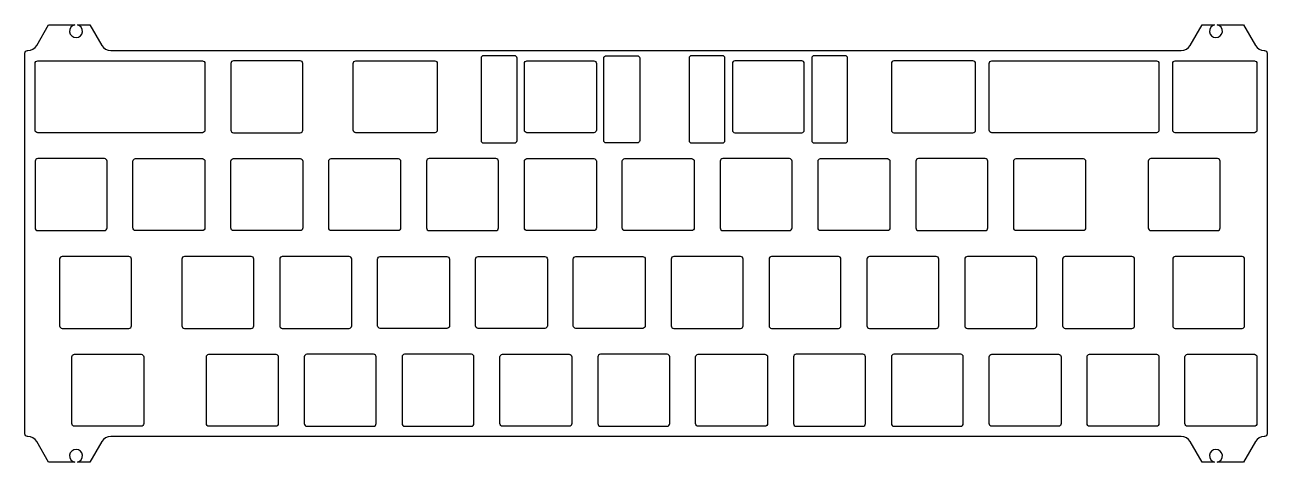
# Model space of a CAD drawing. Header units: millimetres. Extents: x -242 to -1, y -4 to 81.
import ezdxf

# ---------------------------------------------------------------- set-up
doc = ezdxf.new("R2010")
doc.units = ezdxf.units.MM
doc.layers.get('0').update_dxf_attribs({"linetype": 'CONTINUOUS'})

msp = doc.modelspace()

# ---------------------------------------------------------------- linework, layer by layer
for points in [[(-232.64, -4.48), (-237.75, -4.48), (-240.06, -0.48, 0.267949), (-241.8, 0.52), (-241.86, 0.52, -0.414214), (-242.36, 1.02), (-242.36, 75.17, -0.414214), (-241.86, 75.67), (-241.8, 75.67, 0.267949), (-240.06, 76.68), (-237.75, 80.68), (-232.64, 80.68, 9.949874), (-232.14, 80.68), (-229.68, 80.68), (-227.37, 76.68, 0.267949), (-225.64, 75.67), (-17.25, 75.67, 0.267949), (-15.51, 76.68), (-13.2, 80.68), (-10.75, 80.68, 9.949874), (-10.25, 80.68), (-5.13, 80.68), (-2.82, 76.68, 0.267949), (-1.09, 75.67), (-1.03, 75.67, -0.414214), (-0.52, 75.17), (-0.52, 1.02, -0.414214), (-1.03, 0.52), (-1.09, 0.52, 0.267949), (-2.82, -0.48), (-5.13, -4.48), (-10.25, -4.48, 9.949874), (-10.75, -4.48), (-13.2, -4.48), (-15.51, -0.48, 0.267949), (-17.25, 0.52), (-225.64, 0.52, 0.267949), (-227.37, -0.48), (-229.68, -4.48), (-232.14, -4.48, 9.949874)], [(-207.31, 60.17, -0.414214), (-207.81, 59.67), (-239.86, 59.67, -0.414214), (-240.36, 60.17), (-240.36, 73.17, -0.414214), (-239.86, 73.67), (-207.81, 73.67, -0.414214), (-207.31, 73.17)], [(-202.26, 73.17), (-202.26, 60.17, 0.414214), (-201.76, 59.67), (-188.76, 59.67, 0.414214), (-188.26, 60.17), (-188.26, 73.17, 0.414214), (-188.76, 73.67), (-201.76, 73.67, 0.414214)], [(-162.57, 73.67, -0.414214), (-162.07, 73.17), (-162.07, 60.17, -0.414214), (-162.57, 59.67), (-177.95, 59.67, -0.414214), (-178.45, 60.17), (-178.45, 73.17, -0.414214), (-177.95, 73.67)], [(-146.55, 58.17), (-146.55, 74.18, 0.414214), (-147.05, 74.67), (-153.05, 74.67, 0.414214), (-153.55, 74.18), (-153.55, 58.17, 0.414214), (-153.05, 57.67), (-147.05, 57.67, 0.414214)], [(-131.61, 73.67, -0.414214), (-131.11, 73.17), (-131.11, 60.17, -0.414214), (-131.61, 59.67), (-144.61, 59.67, -0.414214), (-145.11, 60.17), (-145.11, 73.17, -0.414214), (-144.61, 73.67)], [(-123.17, 74.67, -0.414214), (-122.67, 74.18), (-122.67, 58.17, -0.414214), (-123.17, 57.67), (-129.17, 57.67, -0.414214), (-129.67, 58.17), (-129.67, 74.18, -0.414214), (-129.17, 74.67)], [(-106.07, 58.17), (-106.07, 74.18, 0.414214), (-106.57, 74.67), (-112.57, 74.67, 0.414214), (-113.07, 74.18), (-113.07, 58.17, 0.414214), (-112.57, 57.67), (-106.57, 57.67, 0.414214)], [(-91.13, 73.67), (-104.13, 73.67, 0.414214), (-104.63, 73.17), (-104.63, 60.17, 0.414214), (-104.13, 59.67), (-91.13, 59.67, 0.414214), (-90.63, 60.17), (-90.63, 73.17, 0.414214)], [(-89.19, 74.18), (-89.19, 58.17, 0.414214), (-88.69, 57.67), (-82.69, 57.67, 0.414214), (-82.19, 58.17), (-82.19, 74.18, 0.414214), (-82.69, 74.67), (-88.69, 74.67, 0.414214)], [(-57.79, 73.67), (-73.17, 73.67, 0.414214), (-73.67, 73.17), (-73.67, 60.17, 0.414214), (-73.17, 59.67), (-57.79, 59.67, 0.414214), (-57.29, 60.17), (-57.29, 73.17, 0.414214)], [(-21.58, 60.17, -0.414214), (-22.07, 59.67), (-54.13, 59.67, -0.414214), (-54.62, 60.17), (-54.62, 73.17, -0.414214), (-54.13, 73.67), (-22.07, 73.67, -0.414214), (-21.58, 73.17)], [(-18.41, 59.67, -0.414214), (-18.91, 60.17), (-18.91, 73.17, -0.414214), (-18.41, 73.67), (-3.02, 73.67, -0.414214), (-2.52, 73.17), (-2.52, 60.17, -0.414214), (-3.02, 59.67)], [(-240.36, 54.13), (-240.36, 41.12, 0.414214), (-239.86, 40.62), (-226.86, 40.62, 0.414214), (-226.36, 41.12), (-226.36, 54.13, 0.414214), (-226.86, 54.62), (-239.86, 54.62, 0.414214)], [(-220.81, 40.62, -0.414214), (-221.31, 41.12), (-221.31, 54.13, -0.414214), (-220.81, 54.62), (-207.81, 54.62, -0.414214), (-207.31, 54.13), (-207.31, 41.12, -0.414214), (-207.81, 40.62)], [(-201.76, 40.62, -0.414214), (-202.26, 41.12), (-202.26, 54.13, -0.414214), (-201.76, 54.62), (-188.76, 54.62, -0.414214), (-188.26, 54.13), (-188.26, 41.12, -0.414214), (-188.76, 40.62)], [(-169.21, 41.12, -0.414214), (-169.71, 40.62), (-182.71, 40.62, -0.414214), (-183.21, 41.12), (-183.21, 54.13, -0.414214), (-182.71, 54.62), (-169.71, 54.62, -0.414214), (-169.21, 54.13)], [(-164.16, 54.13), (-164.16, 41.12, 0.414214), (-163.66, 40.62), (-150.66, 40.62, 0.414214), (-150.16, 41.12), (-150.16, 54.13, 0.414214), (-150.66, 54.62), (-163.66, 54.62, 0.414214)], [(-131.11, 41.12, -0.414214), (-131.61, 40.62), (-144.61, 40.62, -0.414214), (-145.11, 41.12), (-145.11, 54.13, -0.414214), (-144.61, 54.62), (-131.61, 54.62, -0.414214), (-131.11, 54.13)], [(-112.06, 41.12, -0.414214), (-112.56, 40.62), (-125.56, 40.62, -0.414214), (-126.06, 41.12), (-126.06, 54.13, -0.414214), (-125.56, 54.62), (-112.56, 54.62, -0.414214), (-112.06, 54.13)], [(-106.51, 40.62), (-93.51, 40.62, 0.414214), (-93.01, 41.12), (-93.01, 54.13, 0.414214), (-93.51, 54.62), (-106.51, 54.62, 0.414214), (-107.01, 54.13), (-107.01, 41.12, 0.414214)], [(-74.46, 54.62, -0.414214), (-73.96, 54.13), (-73.96, 41.12, -0.414214), (-74.46, 40.62), (-87.46, 40.62, -0.414214), (-87.96, 41.12), (-87.96, 54.13, -0.414214), (-87.46, 54.62)], [(-68.41, 40.62), (-55.41, 40.62, 0.414214), (-54.91, 41.12), (-54.91, 54.13, 0.414214), (-55.41, 54.62), (-68.41, 54.62, 0.414214), (-68.91, 54.13), (-68.91, 41.12, 0.414214)], [(-49.86, 54.13, -0.414214), (-49.36, 54.62), (-36.36, 54.62, -0.414214), (-35.86, 54.13), (-35.86, 41.12, -0.414214), (-36.36, 40.62), (-49.36, 40.62, -0.414214), (-49.86, 41.12)], [(-23.17, 40.62), (-10.17, 40.62, 0.414214), (-9.67, 41.12), (-9.67, 54.13, 0.414214), (-10.17, 54.62), (-23.17, 54.62, 0.414214), (-23.67, 54.13), (-23.67, 41.12, 0.414214)], [(-235.6, 35.08), (-235.6, 22.07, 0.414214), (-235.1, 21.57), (-222.1, 21.57, 0.414214), (-221.6, 22.07), (-221.6, 35.08, 0.414214), (-222.1, 35.57), (-235.1, 35.57, 0.414214)], [(-211.79, 35.08), (-211.79, 22.07, 0.414214), (-211.29, 21.57), (-198.29, 21.57, 0.414214), (-197.79, 22.07), (-197.79, 35.08, 0.414214), (-198.29, 35.57), (-211.29, 35.57, 0.414214)], [(-179.24, 35.57), (-192.24, 35.57, 0.414214), (-192.74, 35.08), (-192.74, 22.07, 0.414214), (-192.24, 21.57), (-179.24, 21.57, 0.414214), (-178.74, 22.07), (-178.74, 35.08, 0.414214)], [(-173.19, 21.57, -0.414214), (-173.69, 22.07), (-173.69, 35.08, -0.414214), (-173.19, 35.57), (-160.19, 35.57, -0.414214), (-159.69, 35.08), (-159.69, 22.07, -0.414214), (-160.19, 21.57)], [(-141.14, 35.57, -0.414214), (-140.64, 35.08), (-140.64, 22.07, -0.414214), (-141.14, 21.57), (-154.14, 21.57, -0.414214), (-154.64, 22.07), (-154.64, 35.08, -0.414214), (-154.14, 35.57)], [(-122.09, 35.57, -0.414214), (-121.59, 35.08), (-121.59, 22.07, -0.414214), (-122.09, 21.57), (-135.09, 21.57, -0.414214), (-135.59, 22.07), (-135.59, 35.08, -0.414214), (-135.09, 35.57)], [(-116.04, 21.57), (-103.04, 21.57, 0.414214), (-102.54, 22.07), (-102.54, 35.08, 0.414214), (-103.04, 35.57), (-116.04, 35.57, 0.414214), (-116.54, 35.08), (-116.54, 22.07, 0.414214)], [(-96.99, 21.57), (-83.99, 21.57, 0.414214), (-83.49, 22.07), (-83.49, 35.08, 0.414214), (-83.99, 35.57), (-96.99, 35.57, 0.414214), (-97.49, 35.08), (-97.49, 22.07, 0.414214)], [(-78.44, 35.08), (-78.44, 22.07, 0.414214), (-77.94, 21.57), (-64.94, 21.57, 0.414214), (-64.44, 22.07), (-64.44, 35.08, 0.414214), (-64.94, 35.57), (-77.94, 35.57, 0.414214)], [(-59.39, 35.08), (-59.39, 22.07, 0.414214), (-58.89, 21.57), (-45.89, 21.57, 0.414214), (-45.39, 22.07), (-45.39, 35.08, 0.414214), (-45.89, 35.57), (-58.89, 35.57, 0.414214)], [(-39.84, 21.57), (-26.84, 21.57, 0.414214), (-26.34, 22.07), (-26.34, 35.08, 0.414214), (-26.84, 35.57), (-39.84, 35.57, 0.414214), (-40.34, 35.08), (-40.34, 22.07, 0.414214)], [(-4.91, 22.07), (-4.91, 35.08, 0.414214), (-5.41, 35.57), (-18.41, 35.57, 0.414214), (-18.91, 35.08), (-18.91, 22.07, 0.414214), (-18.41, 21.57), (-5.41, 21.57, 0.414214)], [(-219.72, 16.52, -0.414214), (-219.22, 16.02), (-219.22, 3.02, -0.414214), (-219.72, 2.52), (-232.72, 2.52, -0.414214), (-233.22, 3.02), (-233.22, 16.02, -0.414214), (-232.72, 16.52)], [(-193.03, 3.02, -0.414214), (-193.53, 2.52), (-206.53, 2.52, -0.414214), (-207.03, 3.02), (-207.03, 16.02, -0.414214), (-206.53, 16.52), (-193.53, 16.52, -0.414214), (-193.03, 16.02)], [(-174.48, 16.52), (-187.47, 16.52, 0.414214), (-187.97, 16.02), (-187.97, 3.02, 0.414214), (-187.47, 2.52), (-174.48, 2.52, 0.414214), (-173.98, 3.02), (-173.98, 16.02, 0.414214)], [(-154.93, 3.02), (-154.93, 16.02, 0.414214), (-155.43, 16.52), (-168.43, 16.52, 0.414214), (-168.93, 16.02), (-168.93, 3.02, 0.414214), (-168.43, 2.52), (-155.43, 2.52, 0.414214)], [(-149.88, 16.02, -0.414214), (-149.38, 16.52), (-136.38, 16.52, -0.414214), (-135.88, 16.02), (-135.88, 3.02, -0.414214), (-136.38, 2.52), (-149.38, 2.52, -0.414214), (-149.88, 3.02)], [(-130.82, 16.02), (-130.82, 3.02, 0.414214), (-130.32, 2.52), (-117.33, 2.52, 0.414214), (-116.83, 3.02), (-116.83, 16.02, 0.414214), (-117.33, 16.52), (-130.32, 16.52, 0.414214)], [(-97.78, 3.02, -0.414214), (-98.28, 2.52), (-111.28, 2.52, -0.414214), (-111.78, 3.02), (-111.78, 16.02, -0.414214), (-111.28, 16.52), (-98.28, 16.52, -0.414214), (-97.78, 16.02)], [(-78.72, 3.02), (-78.72, 16.02, 0.414214), (-79.22, 16.52), (-92.22, 16.52, 0.414214), (-92.73, 16.02), (-92.73, 3.02, 0.414214), (-92.22, 2.52), (-79.22, 2.52, 0.414214)], [(-73.17, 2.52), (-60.17, 2.52, 0.414214), (-59.68, 3.02), (-59.68, 16.02, 0.414214), (-60.17, 16.52), (-73.17, 16.52, 0.414214), (-73.67, 16.02), (-73.67, 3.02, 0.414214)], [(-54.13, 2.52, -0.414214), (-54.62, 3.02), (-54.62, 16.02, -0.414214), (-54.13, 16.52), (-41.13, 16.52, -0.414214), (-40.63, 16.02), (-40.63, 3.02, -0.414214), (-41.13, 2.52)], [(-21.58, 3.02, -0.414214), (-22.07, 2.52), (-35.08, 2.52, -0.414214), (-35.58, 3.02), (-35.58, 16.02, -0.414214), (-35.08, 16.52), (-22.07, 16.52, -0.414214), (-21.58, 16.02)], [(-2.52, 3.02, -0.414214), (-3.02, 2.52), (-16.02, 2.52, -0.414214), (-16.53, 3.02), (-16.53, 16.02, -0.414214), (-16.02, 16.52), (-3.02, 16.52, -0.414214), (-2.52, 16.02)]]:
    msp.add_lwpolyline(points, format="xyb", close=True)

doc.saveas('drawing.dxf')
